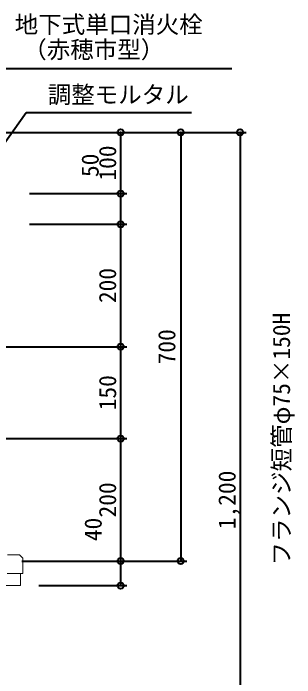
# Model space of a CAD drawing. Units: millimetres at full size, sheet at 1:20. Extents: x -5952 to 5966, y -3160 to 3160.
# Drawn here: x -1629 to -1169, y 29 to 1114 of the extents above; entities that cross this region are included whole.
import ezdxf
from ezdxf.enums import TextEntityAlignment as Align

# ---------------------------------------------------------------- set-up
doc = ezdxf.new("R2010")
doc.units = ezdxf.units.MM
doc.header["$LTSCALE"] = 20
doc.header["$PDMODE"] = 32
doc.header["$PDSIZE"] = 10
doc.layers.add('0-7_躯体', color=7, linetype='Continuous', lineweight=9)
doc.layers.add('0-C_寸法', color=1, linetype='Continuous', lineweight=40)
doc.styles.add('ＭＳ ゴシック', font='')
doc.styles.get('ＭＳ ゴシック').set_extended_font_data('MS Gothic')

msp = doc.modelspace()

# ---------------------------------------------------------------- linework, layer by layer
at = {"layer": '0-7_躯体'}
for p, q in [((-1618.77, 229.16), (-1638.77, 229.16)), ((-1613.77, 224.16), (-1618.77, 229.16)), ((-1613.77, 224.16), (-1613.77, 199.15)), ((-1613.77, 199.15), (-1639.01, 199.15)), ((-1617.21, 199.15), (-1617.36, 179.16)), ((-1617.36, 179.16), (-1963.77, 179.16))]:
    msp.add_line(p, q, dxfattribs=at)
at = {"layer": '0-C_寸法'}
for p, q in [((-1643.77, 1023.41), (-1272.06, 1023.41)), ((-1718.88, 795.99), (-1607.93, 951.74)), ((-1607.93, 951.74), (-1338.16, 951.74)), ((-1674.76, 919.16), (-1248.79, 919.16)), ((-1674.76, 919.16), (-1345.62, 919.16)), ((-1674.76, 919.16), (-1443.92, 919.16)), ((-1453.92, 919.16), (-1453.92, 819.16)), ((-1355.62, 919.16), (-1355.62, 219.15)), ((-1258.79, 919.16), (-1258.79, -280.84)), ((-1602.76, 819.16), (-1443.92, 819.16)), ((-1602.76, 819.16), (-1443.92, 819.16)), ((-1453.92, 819.16), (-1453.92, 769.16)), ((-1602.76, 769.16), (-1443.92, 769.16)), ((-1602.76, 769.16), (-1443.92, 769.16)), ((-1453.92, 769.16), (-1453.92, 569.15)), ((-1663.51, 569.15), (-1443.92, 569.15)), ((-1663.51, 569.15), (-1443.92, 569.15)), ((-1453.92, 569.15), (-1453.92, 419.16)), ((-1663.51, 419.16), (-1443.92, 419.16)), ((-1663.51, 419.16), (-1443.92, 419.16)), ((-1453.92, 419.16), (-1453.92, 219.15)), ((-1615, 219.15), (-1345.62, 219.15)), ((-1615, 219.15), (-1443.92, 219.15)), ((-1615, 219.15), (-1443.92, 219.15)), ((-1453.92, 219.15), (-1453.92, 179.16)), ((-1587.36, 179.16), (-1443.92, 179.16))]:
    msp.add_line(p, q, dxfattribs=at)
for p in [(-1453.92, 919.16), (-1355.62, 919.16), (-1258.79, 919.16), (-1453.92, 819.16), (-1453.92, 769.16), (-1453.92, 569.15), (-1453.92, 419.16), (-1453.92, 219.15), (-1355.62, 219.15), (-1453.92, 179.16)]:
    msp.add_point(p, dxfattribs=at)

# ---------------------------------------------------------------- texts
at = {"layer": '0-C_寸法', "style": 'ＭＳ ゴシック'}
for s, p in [('地下式単口消火栓', (-1626.82, 1072.84)), ('（赤穂市型）', (-1612.91, 1031.84)), ('調整モルタル', (-1572.93, 958.31))]:
    msp.add_text(s, height=28.15, dxfattribs=at).set_placement(p, align=Align.BOTTOM_LEFT)
for s, p in [('100', (-1452.7, 840.36)), ('50', (-1481.21, 846.2)), ('200', (-1452.7, 640.36)), ('フランジ短管φ75×150H', (-1168.67, 212)), ('700', (-1355.97, 540.36)), ('150', (-1452.7, 465.36)), ('1,200', (-1257.57, 271.16)), ('200', (-1452.7, 290.36)), ('40', (-1476.3, 251.72))]:
    msp.add_text(s, height=28.15, rotation=90, dxfattribs=at).set_placement(p, align=Align.BOTTOM_LEFT)

doc.saveas('drawing.dxf')
